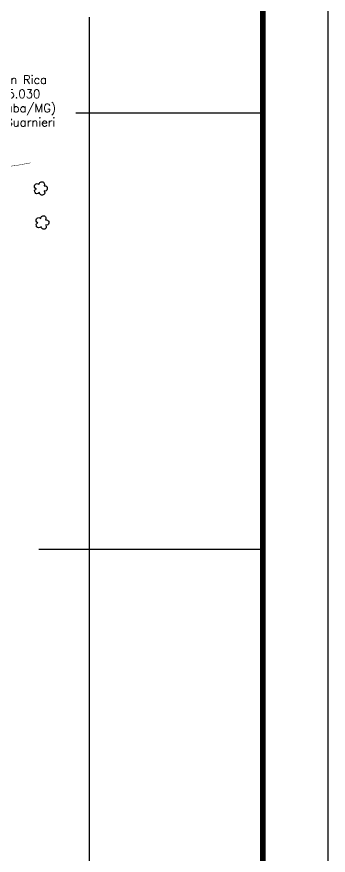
# Model space of a CAD drawing. Extents: x 745198 to 748348, y 7820251 to 7824706.
# Drawn here: x 747634 to 748348, y 7821299 to 7823220 of the extents above; entities that cross this region are included whole.
import ezdxf

# ---------------------------------------------------------------- set-up
doc = ezdxf.new("R2010")
doc.units = 0
doc.header["$MEASUREMENT"] = 0
doc.linetypes.add('CONTINUO', pattern=[0])
doc.linetypes.add('LIN0', pattern=[0])
for name, color, linetype in [('CORREGO', 174, 'Continuous'), ('MALHA', 8, 'Continuous'), ('MARGEM', 5, 'Continuous'), ('SIMBOLO ARVORE', 118, 'Continuous'), ('TEXTO CONFRONTANTES', 7, 'Continuous')]:
    doc.layers.add(name, color=color, linetype=linetype)
doc.styles.add('SIMPLEX', font='simplex', dxfattribs={"height": 0.2})

msp = doc.modelspace()

# ---------------------------------------------------------------- linework, layer by layer
at = {"layer": 'CORREGO', "const_width": 1}
msp.add_lwpolyline([(747611.6, 7822876.8), (747636.5, 7822880.1), (747665.7, 7822885.5)], dxfattribs=at)
at = {"layer": 'MALHA', "color": 8}
for points in [[(747800, 7823219.7), (747800, 7821259), (747800, 7820752.5)], [(747769.1, 7823000), (748198.1, 7823000)], [(747684.5, 7822000), (748198.1, 7822000)]]:
    msp.add_lwpolyline(points, dxfattribs=at)
at = {"layer": 'MARGEM', "color": 174, "linetype": 'LIN0', "flags": 128}
msp.add_lwpolyline([(748348.1, 7820250.9), (748348.1, 7824705.9), (745198.1, 7824705.9), (745198.1, 7820250.9)], close=True, dxfattribs=at)
at = {"layer": 'MARGEM', "color": 174, "linetype": 'LIN0', "const_width": 13.6, "flags": 128}
msp.add_lwpolyline([(748198.1, 7820752.5), (748198.1, 7824555.9), (745348.1, 7824555.9), (745348.1, 7820752.5)], close=True, dxfattribs=at)
at = {"layer": 'SIMBOLO ARVORE', "linetype": 'CONTINUO'}
for points in [[(747685.9, 7822817.2, 0), (747683.3, 7822815, 0), (747679.9, 7822814.6, 0), (747677.5, 7822815.5, 0), (747675.8, 7822817.2, 0), (747675.1, 7822819.1, 0), (747674.9, 7822821.9, 0), (747675.9, 7822823.7, 0), (747676.8, 7822825, 0), (747678.8, 7822826.3, 0), (747677.5, 7822826.7, 0), (747676.3, 7822827.7, 0), (747674.9, 7822830, 0), (747674.6, 7822832.7, 0), (747675.7, 7822835.5, 0), (747676.7, 7822836.5, 0), (747678.7, 7822837.7, 0), (747680.8, 7822837.9, 0), (747682.4, 7822837.7, 0), (747683.7, 7822837.1, 0), (747685.2, 7822835.8, 0), (747685.6, 7822838.3, 0), (747686, 7822839.2, 0), (747687.1, 7822840.6, 0), (747688.6, 7822841.2, 0), (747690.2, 7822841.9, 0), (747692, 7822842, 0), (747693.6, 7822841.8, 0), (747695, 7822841.1, 0), (747696, 7822840, 0), (747696.8, 7822838.3, 0), (747697.2, 7822836.4, 0), (747696.4, 7822832.9, 0), (747698.8, 7822833, 0), (747700.8, 7822832.5, 0), (747702.6, 7822831, 0), (747703.7, 7822829.8, 0), (747704, 7822825.1, 0), (747702.8, 7822823, 0), (747701.3, 7822821.6, 0), (747698.8, 7822820.9, 0), (747696.7, 7822821.1, 0), (747697.9, 7822816.7, 0), (747697.3, 7822814.8, 0), (747696.1, 7822813.1, 0), (747694.7, 7822811.9, 0), (747692.7, 7822811.4, 0), (747690.7, 7822811.6, 0), (747689.2, 7822812, 0), (747687.5, 7822813.7, 0), (747686.4, 7822815.2, 0), (747686, 7822817.4, 0)], [(747689.6, 7822739.2, 0), (747686.9, 7822737, 0), (747683.6, 7822736.6, 0), (747681.2, 7822737.5, 0), (747679.5, 7822739.2, 0), (747678.8, 7822741.1, 0), (747678.6, 7822743.9, 0), (747679.5, 7822745.7, 0), (747680.5, 7822747, 0), (747682.4, 7822748.3, 0), (747681.2, 7822748.7, 0), (747680, 7822749.7, 0), (747678.5, 7822752, 0), (747678.3, 7822754.6, 0), (747679.3, 7822757.4, 0), (747680.4, 7822758.4, 0), (747682.4, 7822759.6, 0), (747684.4, 7822759.9, 0), (747686.1, 7822759.7, 0), (747687.4, 7822759.1, 0), (747688.8, 7822757.8, 0), (747689.3, 7822760.2, 0), (747689.6, 7822761.2, 0), (747690.7, 7822762.6, 0), (747692.3, 7822763.2, 0), (747693.9, 7822763.9, 0), (747695.6, 7822764, 0), (747697.3, 7822763.8, 0), (747698.6, 7822763.1, 0), (747699.6, 7822762, 0), (747700.5, 7822760.3, 0), (747700.8, 7822758.3, 0), (747700, 7822754.9, 0), (747702.4, 7822754.9, 0), (747704.4, 7822754.5, 0), (747706.3, 7822753, 0), (747707.3, 7822751.8, 0), (747707.6, 7822747.1, 0), (747706.5, 7822745, 0), (747704.9, 7822743.6, 0), (747702.5, 7822742.9, 0), (747700.4, 7822743.1, 0), (747701.5, 7822738.7, 0), (747701, 7822736.8, 0), (747699.7, 7822735, 0), (747698.3, 7822733.9, 0), (747696.3, 7822733.4, 0), (747694.4, 7822733.5, 0), (747692.9, 7822734, 0), (747691.2, 7822735.6, 0), (747690, 7822737.1, 0), (747689.7, 7822739.4, 0)]]:
    msp.add_polyline3d(points, dxfattribs=at)

# ---------------------------------------------------------------- texts
at = {"layer": 'TEXTO CONFRONTANTES', "linetype": 'Continuous', "insert": (747559.6, 7823024.1), "char_height": 19.5, "width": 753.996, "attachment_point": 5, "style": 'SIMPLEX'}
msp.add_mtext('Fazenda Vargem Rica^JMat.13.456/25.030^J (2ºORI De Uberaba/MG)\\PAparecida Ávila Guarnieri', dxfattribs=at)

doc.saveas('drawing.dxf')
